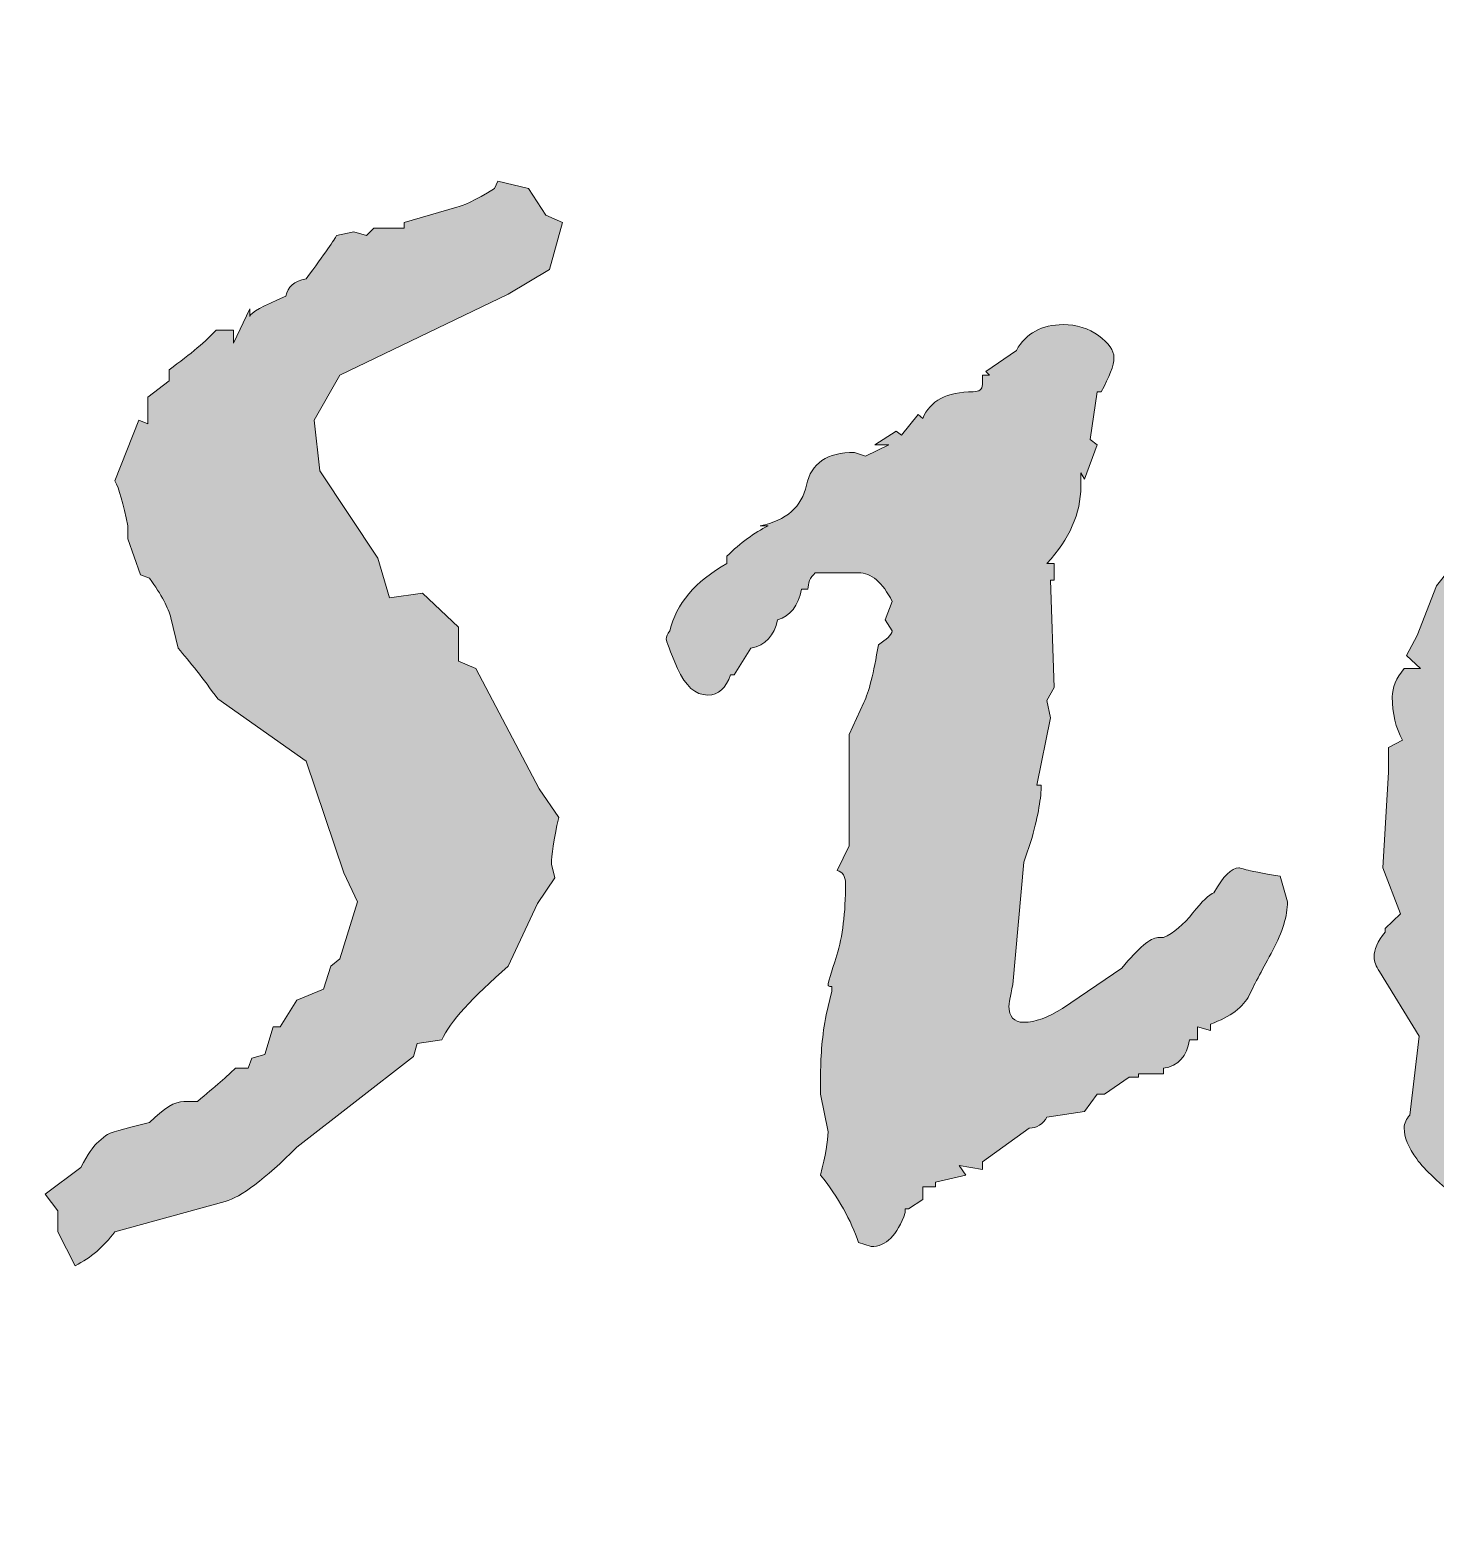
# Model space of a CAD drawing. Header units: inches. Extents: x 109699 to 44449955, y -10987 to 15824140.
# Drawn here: x 223421.27 to 223430.36, y -1450.75 to -1441.09 of the extents above; entities that cross this region are included whole.
import ezdxf

# ---------------------------------------------------------------- set-up
doc = ezdxf.new("R2010")
doc.units = ezdxf.units.IN
doc.header["$LTSCALE"] = 5
doc.header["$MEASUREMENT"] = 0
doc.layers.get('0').update_dxf_attribs({"color": 123})
doc.layers.add('cloumn', color=253, linetype='Continuous', lineweight=60)
doc.layers.add('collum', color=8, linetype='Continuous', lineweight=70)
doc.layers.add('Layer 1', color=7, linetype='Continuous')

# ---------------------------------------------------------------- blocks, each defined once
blk = doc.blocks.new('block 96')
at = {"layer": 'Layer 1', "true_color": 0x231f20}
h = blk.add_hatch(color=250, dxfattribs=at)
h.dxf.hatch_style = 2
edge = h.paths.add_edge_path()
edge.add_spline(control_points=[(13.94579, -5.76453), (13.94579, -5.76453), (13.94531, -5.76453), (13.94531, -5.76453), (13.94531, -5.76453), (13.94443, -5.77044), (13.94443, -5.77044), (13.94443, -5.77044), (13.94531, -5.77109), (13.94531, -5.77109), (13.94531, -5.77109), (13.94373, -5.77531), (13.94373, -5.77531), (13.94373, -5.77531), (13.94328, -5.77452), (13.94328, -5.77452), (13.94328, -5.77452), (13.94328, -5.7762), (13.94328, -5.7762), (13.94328, -5.77955), (13.94187, -5.78271), (13.9391, -5.78574), (13.9391, -5.78574), (13.93997, -5.78574), (13.93997, -5.78574), (13.93997, -5.78574), (13.93997, -5.78779), (13.93997, -5.78779), (13.93997, -5.78779), (13.93953, -5.78779), (13.93953, -5.78779), (13.93953, -5.78779), (13.93997, -5.80105), (13.93997, -5.80105), (13.93997, -5.80105), (13.9391, -5.80265), (13.9391, -5.80265), (13.9391, -5.80265), (13.93953, -5.8048), (13.93953, -5.8048), (13.93953, -5.8048), (13.93783, -5.81308), (13.93783, -5.81308), (13.93783, -5.81308), (13.9384, -5.81308), (13.9384, -5.81308), (13.9384, -5.8146), (13.93802, -5.81676), (13.93726, -5.81955), (13.93726, -5.81955), (13.93625, -5.82262), (13.93625, -5.82262), (13.93625, -5.82262), (13.93488, -5.83771), (13.93488, -5.83771), (13.93457, -5.83923), (13.93441, -5.84009), (13.93441, -5.84033), (13.93441, -5.84169), (13.935, -5.84237), (13.93625, -5.84237), (13.93766, -5.84237), (13.93925, -5.84178), (13.941, -5.84066), (13.941, -5.84066), (13.94835, -5.83567), (13.94835, -5.83567), (13.95041, -5.83318), (13.9519, -5.83192), (13.9528, -5.83192), (13.9528, -5.83192), (13.95348, -5.83192), (13.95348, -5.83192), (13.95475, -5.83133), (13.95599, -5.83031), (13.95711, -5.82887), (13.95825, -5.82743), (13.95913, -5.82659), (13.95972, -5.82638), (13.96086, -5.82434), (13.96189, -5.8233), (13.9628, -5.8233), (13.96285, -5.8233), (13.96316, -5.8234), (13.96369, -5.82353), (13.96421, -5.8237), (13.96562, -5.82395), (13.96788, -5.82434), (13.96788, -5.82434), (13.9688, -5.8275), (13.9688, -5.8275), (13.9688, -5.82924), (13.96818, -5.83122), (13.96699, -5.83348), (13.96577, -5.83569), (13.96479, -5.83755), (13.96408, -5.83902), (13.96338, -5.84048), (13.96178, -5.84169), (13.95928, -5.8426), (13.95928, -5.8426), (13.95928, -5.84338), (13.95928, -5.84338), (13.95928, -5.84338), (13.95767, -5.84292), (13.95767, -5.84292), (13.95767, -5.84292), (13.95767, -5.84455), (13.95767, -5.84455), (13.95767, -5.84455), (13.95668, -5.84455), (13.95668, -5.84455), (13.95641, -5.84657), (13.95538, -5.84772), (13.95348, -5.84805), (13.95348, -5.84805), (13.95348, -5.84873), (13.95348, -5.84873), (13.95348, -5.84873), (13.95041, -5.84873), (13.95041, -5.84873), (13.95041, -5.84873), (13.95041, -5.84916), (13.95041, -5.84916), (13.95041, -5.84916), (13.94927, -5.84916), (13.94927, -5.84916), (13.94927, -5.84916), (13.94621, -5.85124), (13.94621, -5.85124), (13.94621, -5.85124), (13.94531, -5.85124), (13.94531, -5.85124), (13.94531, -5.85124), (13.94373, -5.85338), (13.94373, -5.85338), (13.94373, -5.85338), (13.9391, -5.85406), (13.9391, -5.85406), (13.93861, -5.85494), (13.93789, -5.85543), (13.93692, -5.85543), (13.93692, -5.85543), (13.93113, -5.85961), (13.93113, -5.85961), (13.93113, -5.85961), (13.93113, -5.86053), (13.93113, -5.86053), (13.93113, -5.86053), (13.92828, -5.86005), (13.92828, -5.86005), (13.92828, -5.86005), (13.92909, -5.86123), (13.92909, -5.86123), (13.92909, -5.86123), (13.92533, -5.8621), (13.92533, -5.8621), (13.92533, -5.8621), (13.92533, -5.8627), (13.92533, -5.8627), (13.92533, -5.8627), (13.92376, -5.8627), (13.92376, -5.8627), (13.92376, -5.8627), (13.92376, -5.86426), (13.92376, -5.86426), (13.92376, -5.86426), (13.92202, -5.8654), (13.92202, -5.8654), (13.92202, -5.8654), (13.9216, -5.8654), (13.9216, -5.8654), (13.9216, -5.8654), (13.9216, -5.86586), (13.9216, -5.86586), (13.92063, -5.86867), (13.91922, -5.87005), (13.9174, -5.87005), (13.9174, -5.87005), (13.91583, -5.86957), (13.91583, -5.86957), (13.91492, -5.86681), (13.91334, -5.86399), (13.91115, -5.86123), (13.91176, -5.85879), (13.91207, -5.85703), (13.91207, -5.85588), (13.91207, -5.85588), (13.91115, -5.85124), (13.91115, -5.85124), (13.91115, -5.85124), (13.91115, -5.84873), (13.91115, -5.84873), (13.91115, -5.84638), (13.91138, -5.84397), (13.91182, -5.84144), (13.91182, -5.84144), (13.91252, -5.83851), (13.91252, -5.83851), (13.91252, -5.83851), (13.91252, -5.83794), (13.91252, -5.83794), (13.91252, -5.83794), (13.9123, -5.83794), (13.9123, -5.83794), (13.91214, -5.83794), (13.91207, -5.83786), (13.91207, -5.83771), (13.91207, -5.83758), (13.91243, -5.83636), (13.91314, -5.83408), (13.91387, -5.83183), (13.91423, -5.82887), (13.91423, -5.82524), (13.91423, -5.82434), (13.91387, -5.82378), (13.91319, -5.82364), (13.91319, -5.82364), (13.91466, -5.82057), (13.91466, -5.82057), (13.91466, -5.82057), (13.91466, -5.80683), (13.91466, -5.80683), (13.91466, -5.80683), (13.9165, -5.80287), (13.9165, -5.80287), (13.9171, -5.80169), (13.9177, -5.79928), (13.91829, -5.79575), (13.9193, -5.79513), (13.91987, -5.79457), (13.92, -5.79404), (13.92, -5.79404), (13.91911, -5.79268), (13.91911, -5.79268), (13.91911, -5.79268), (13.92, -5.79041), (13.92, -5.79041), (13.9188, -5.78806), (13.9174, -5.78688), (13.91583, -5.78688), (13.91583, -5.78688), (13.91047, -5.78688), (13.91047, -5.78688), (13.90986, -5.78748), (13.90959, -5.78818), (13.90959, -5.78891), (13.90959, -5.78891), (13.90879, -5.78891), (13.90879, -5.78891), (13.90841, -5.79096), (13.90742, -5.79222), (13.90582, -5.79268), (13.90546, -5.79462), (13.90435, -5.7958), (13.90253, -5.7962), (13.90253, -5.7962), (13.9005, -5.79947), (13.9005, -5.79947), (13.9005, -5.79947), (13.90002, -5.79947), (13.90002, -5.79947), (13.8995, -5.80113), (13.89857, -5.80197), (13.89722, -5.80197), (13.8957, -5.80197), (13.89446, -5.80086), (13.8935, -5.79868), (13.89255, -5.79648), (13.89209, -5.79527), (13.89209, -5.79506), (13.89209, -5.79475), (13.89224, -5.79441), (13.89255, -5.79404), (13.89331, -5.79072), (13.89564, -5.78792), (13.89959, -5.78574), (13.89959, -5.78574), (13.89959, -5.78483), (13.89959, -5.78483), (13.90126, -5.78316), (13.90297, -5.78193), (13.90468, -5.78109), (13.90468, -5.78109), (13.90367, -5.78109), (13.90367, -5.78109), (13.90693, -5.78041), (13.90883, -5.77874), (13.90941, -5.77604), (13.90997, -5.77337), (13.91196, -5.77201), (13.91534, -5.77201), (13.91534, -5.77201), (13.91669, -5.77249), (13.91669, -5.77249), (13.91669, -5.77249), (13.91957, -5.77109), (13.91957, -5.77109), (13.91957, -5.77109), (13.91786, -5.77109), (13.91786, -5.77109), (13.91786, -5.77109), (13.92048, -5.7694), (13.92048, -5.7694), (13.92048, -5.7694), (13.92114, -5.76987), (13.92114, -5.76987), (13.92114, -5.76987), (13.92319, -5.76735), (13.92319, -5.76735), (13.92319, -5.76735), (13.92376, -5.76782), (13.92376, -5.76782), (13.92467, -5.76562), (13.92674, -5.76453), (13.92999, -5.76453), (13.93077, -5.76453), (13.93113, -5.76424), (13.93113, -5.76364), (13.93113, -5.76364), (13.93113, -5.76249), (13.93113, -5.76249), (13.93113, -5.76249), (13.93202, -5.76249), (13.93202, -5.76249), (13.93202, -5.76249), (13.93156, -5.76202), (13.93156, -5.76202), (13.93156, -5.76202), (13.93532, -5.75943), (13.93532, -5.75943), (13.93652, -5.75728), (13.93845, -5.75624), (13.94111, -5.75624), (13.94276, -5.75624), (13.94424, -5.75669), (13.94548, -5.7576), (13.94672, -5.75852), (13.94737, -5.75943), (13.94737, -5.76032), (13.94737, -5.76131), (13.9468, -5.7627), (13.94579, -5.76453)], knot_values=[0, 0, 0, 0, 1, 1, 1, 2, 2, 2, 3, 3, 3, 4, 4, 4, 5, 5, 5, 6, 6, 6, 7, 7, 7, 8, 8, 8, 9, 9, 9, 10, 10, 10, 11, 11, 11, 12, 12, 12, 13, 13, 13, 14, 14, 14, 15, 15, 15, 16, 16, 16, 17, 17, 17, 18, 18, 18, 19, 19, 19, 20, 20, 20, 21, 21, 21, 22, 22, 22, 23, 23, 23, 24, 24, 24, 25, 25, 25, 26, 26, 26, 27, 27, 27, 28, 28, 28, 29, 29, 29, 30, 30, 30, 31, 31, 31, 32, 32, 32, 33, 33, 33, 34, 34, 34, 35, 35, 35, 36, 36, 36, 37, 37, 37, 38, 38, 38, 39, 39, 39, 40, 40, 40, 41, 41, 41, 42, 42, 42, 43, 43, 43, 44, 44, 44, 45, 45, 45, 46, 46, 46, 47, 47, 47, 48, 48, 48, 49, 49, 49, 50, 50, 50, 51, 51, 51, 52, 52, 52, 53, 53, 53, 54, 54, 54, 55, 55, 55, 56, 56, 56, 57, 57, 57, 58, 58, 58, 59, 59, 59, 60, 60, 60, 61, 61, 61, 62, 62, 62, 63, 63, 63, 64, 64, 64, 65, 65, 65, 66, 66, 66, 67, 67, 67, 68, 68, 68, 69, 69, 69, 70, 70, 70, 71, 71, 71, 72, 72, 72, 73, 73, 73, 74, 74, 74, 75, 75, 75, 76, 76, 76, 77, 77, 77, 78, 78, 78, 79, 79, 79, 80, 80, 80, 81, 81, 81, 82, 82, 82, 83, 83, 83, 84, 84, 84, 85, 85, 85, 86, 86, 86, 87, 87, 87, 88, 88, 88, 89, 89, 89, 90, 90, 90, 91, 91, 91, 92, 92, 92, 93, 93, 93, 94, 94, 94, 95, 95, 95, 96, 96, 96, 97, 97, 97, 98, 98, 98, 99, 99, 99, 100, 100, 100, 101, 101, 101, 102, 102, 102, 103, 103, 103, 104, 104, 104, 105, 105, 105, 106, 106, 106, 107, 107, 107, 108, 108, 108, 109, 109, 109, 110, 110, 110, 111, 111, 111, 112, 112, 112, 113, 113, 113, 114, 114, 114, 114], degree=3, periodic=0)
edge = h.paths.add_edge_path()
edge.add_spline(control_points=[(13.96221, -5.69816), (13.96221, -5.69816), (13.96153, -5.69816), (13.96153, -5.69816), (13.96153, -5.69816), (13.95733, -5.7071), (13.95733, -5.7071), (13.95733, -5.7071), (13.95688, -5.70665), (13.95688, -5.70665), (13.95688, -5.70749), (13.95652, -5.70822), (13.95573, -5.70881), (13.95573, -5.70881), (13.95573, -5.70927), (13.95573, -5.70927), (13.95407, -5.71189), (13.95201, -5.71385), (13.9495, -5.71505), (13.9495, -5.71505), (13.94862, -5.71461), (13.94862, -5.71461), (13.94862, -5.71461), (13.94862, -5.71549), (13.94862, -5.71549), (13.94564, -5.71514), (13.94336, -5.7145), (13.94173, -5.71365), (13.9401, -5.71277), (13.93891, -5.71134), (13.9381, -5.70932), (13.93731, -5.70734), (13.93652, -5.70521), (13.93576, -5.70302), (13.93692, -5.70143), (13.93787, -5.70048), (13.93861, -5.7002), (13.93861, -5.7002), (13.93953, -5.69713), (13.93953, -5.69713), (13.93953, -5.69713), (13.94328, -5.6951), (13.94328, -5.6951), (13.94328, -5.6951), (13.94531, -5.69065), (13.94531, -5.69065), (13.94531, -5.69065), (13.94906, -5.6886), (13.94906, -5.6886), (13.94906, -5.6886), (13.94906, -5.68928), (13.94906, -5.68928), (13.94906, -5.68928), (13.9511, -5.6902), (13.9511, -5.6902), (13.95165, -5.68989), (13.95199, -5.68964), (13.95218, -5.68947), (13.95239, -5.68928), (13.95264, -5.68905), (13.95296, -5.68879), (13.95331, -5.68852), (13.95421, -5.68823), (13.95562, -5.68787), (13.95709, -5.68755), (13.95817, -5.68713), (13.95893, -5.68667), (13.95893, -5.68667), (13.96018, -5.68598), (13.96018, -5.68598), (13.96018, -5.68598), (13.96107, -5.68598), (13.96107, -5.68598), (13.96107, -5.68598), (13.9628, -5.6886), (13.9628, -5.6886), (13.9628, -5.6886), (13.9628, -5.69225), (13.9628, -5.69225), (13.9628, -5.69225), (13.96324, -5.69554), (13.96324, -5.69554), (13.96324, -5.69554), (13.96221, -5.69816), (13.96221, -5.69816)], knot_values=[0, 0, 0, 0, 1, 1, 1, 2, 2, 2, 3, 3, 3, 4, 4, 4, 5, 5, 5, 6, 6, 6, 7, 7, 7, 8, 8, 8, 9, 9, 9, 10, 10, 10, 11, 11, 11, 12, 12, 12, 13, 13, 13, 14, 14, 14, 15, 15, 15, 16, 16, 16, 17, 17, 17, 18, 18, 18, 19, 19, 19, 20, 20, 20, 21, 21, 21, 22, 22, 22, 23, 23, 23, 24, 24, 24, 25, 25, 25, 26, 26, 26, 27, 27, 27, 28, 28, 28, 28], degree=3, periodic=0)
h = blk.add_hatch(color=250, dxfattribs=at)
h.dxf.hatch_style = 2
edge = h.paths.add_edge_path()
edge.add_spline(control_points=[(13.87132, -5.73855), (13.87132, -5.73855), (13.87507, -5.73945), (13.87507, -5.73945), (13.87507, -5.73945), (13.87724, -5.74273), (13.87724, -5.74273), (13.87724, -5.74273), (13.87929, -5.74365), (13.87929, -5.74365), (13.87929, -5.74365), (13.87767, -5.74943), (13.87767, -5.74943), (13.87767, -5.74943), (13.87259, -5.7525), (13.87259, -5.7525), (13.87259, -5.7525), (13.85181, -5.76249), (13.85181, -5.76249), (13.85181, -5.76249), (13.84862, -5.76804), (13.84862, -5.76804), (13.84862, -5.76804), (13.84931, -5.77428), (13.84931, -5.77428), (13.84931, -5.77428), (13.85647, -5.78506), (13.85647, -5.78506), (13.85647, -5.78506), (13.85794, -5.78996), (13.85794, -5.78996), (13.85794, -5.78996), (13.86201, -5.78939), (13.86201, -5.78939), (13.86201, -5.78939), (13.86646, -5.79357), (13.86646, -5.79357), (13.86646, -5.79357), (13.86646, -5.79778), (13.86646, -5.79778), (13.86646, -5.79778), (13.8686, -5.79868), (13.8686, -5.79868), (13.8686, -5.79868), (13.87642, -5.81353), (13.87642, -5.81353), (13.87642, -5.81353), (13.87882, -5.81707), (13.87882, -5.81707), (13.8782, -5.81986), (13.87792, -5.8218), (13.87792, -5.82284), (13.87792, -5.82284), (13.87835, -5.82454), (13.87835, -5.82454), (13.87835, -5.82454), (13.87621, -5.82772), (13.87621, -5.82772), (13.87621, -5.82772), (13.87259, -5.83544), (13.87259, -5.83544), (13.86814, -5.83931), (13.86538, -5.84231), (13.86439, -5.84455), (13.86439, -5.84455), (13.86133, -5.84498), (13.86133, -5.84498), (13.86133, -5.84498), (13.86089, -5.84657), (13.86089, -5.84657), (13.86089, -5.84657), (13.84649, -5.8578), (13.84649, -5.8578), (13.84253, -5.86174), (13.83959, -5.86395), (13.83762, -5.8645), (13.83762, -5.8645), (13.82402, -5.86822), (13.82402, -5.86822), (13.82265, -5.87005), (13.82103, -5.87146), (13.81912, -5.87242), (13.81912, -5.87242), (13.81698, -5.86822), (13.81698, -5.86822), (13.81698, -5.86822), (13.81698, -5.86563), (13.81698, -5.86563), (13.81698, -5.86563), (13.81539, -5.86358), (13.81539, -5.86358), (13.81539, -5.86358), (13.81981, -5.86028), (13.81981, -5.86028), (13.82072, -5.85862), (13.82137, -5.85765), (13.82175, -5.85735), (13.82175, -5.85735), (13.82289, -5.85635), (13.82289, -5.85635), (13.82327, -5.85602), (13.82506, -5.85551), (13.82831, -5.85475), (13.83006, -5.85299), (13.83146, -5.85213), (13.83252, -5.85213), (13.83252, -5.85213), (13.83423, -5.85213), (13.83423, -5.85213), (13.83641, -5.8503), (13.83797, -5.84896), (13.83889, -5.84805), (13.83889, -5.84805), (13.84047, -5.84805), (13.84047, -5.84805), (13.84047, -5.84805), (13.84093, -5.84679), (13.84093, -5.84679), (13.84093, -5.84679), (13.84253, -5.84634), (13.84253, -5.84634), (13.84253, -5.84634), (13.84355, -5.84292), (13.84355, -5.84292), (13.84355, -5.84292), (13.84444, -5.84292), (13.84444, -5.84292), (13.84444, -5.84292), (13.84649, -5.83965), (13.84649, -5.83965), (13.84649, -5.83965), (13.84977, -5.83826), (13.84977, -5.83826), (13.84977, -5.83826), (13.85069, -5.83544), (13.85069, -5.83544), (13.85069, -5.83544), (13.85181, -5.83454), (13.85181, -5.83454), (13.85181, -5.83454), (13.85398, -5.8275), (13.85398, -5.8275), (13.85398, -5.8275), (13.85227, -5.82391), (13.85227, -5.82391), (13.85227, -5.82391), (13.84762, -5.81013), (13.84762, -5.81013), (13.84762, -5.81013), (13.83672, -5.80244), (13.83672, -5.80244), (13.83491, -5.79995), (13.83327, -5.79782), (13.83184, -5.7962), (13.83184, -5.7962), (13.83093, -5.79245), (13.83093, -5.79245), (13.83065, -5.79125), (13.82977, -5.78959), (13.82831, -5.78756), (13.82831, -5.78756), (13.82719, -5.78711), (13.82719, -5.78711), (13.82719, -5.78711), (13.8256, -5.78269), (13.8256, -5.78269), (13.8256, -5.78269), (13.8256, -5.78109), (13.8256, -5.78109), (13.82506, -5.77832), (13.82454, -5.77644), (13.82402, -5.77553), (13.82402, -5.77553), (13.82696, -5.76804), (13.82696, -5.76804), (13.82696, -5.76804), (13.8281, -5.7685), (13.8281, -5.7685), (13.8281, -5.7685), (13.8281, -5.7652), (13.8281, -5.7652), (13.8281, -5.7652), (13.8307, -5.76317), (13.8307, -5.76317), (13.8307, -5.76317), (13.8307, -5.76181), (13.8307, -5.76181), (13.83343, -5.75985), (13.83535, -5.75822), (13.83651, -5.75692), (13.83651, -5.75692), (13.83865, -5.75692), (13.83865, -5.75692), (13.83865, -5.75692), (13.83865, -5.75852), (13.83865, -5.75852), (13.83865, -5.75852), (13.84068, -5.7543), (13.84068, -5.7543), (13.84068, -5.7543), (13.84068, -5.75525), (13.84068, -5.75525), (13.84077, -5.75475), (13.84224, -5.75396), (13.84512, -5.75273), (13.84535, -5.75159), (13.84616, -5.75087), (13.84762, -5.75058), (13.84995, -5.74746), (13.85121, -5.74567), (13.85137, -5.74524), (13.85137, -5.74524), (13.85352, -5.74478), (13.85352, -5.74478), (13.85352, -5.74478), (13.85509, -5.74524), (13.85509, -5.74524), (13.85509, -5.74524), (13.85601, -5.74433), (13.85601, -5.74433), (13.85601, -5.74433), (13.85975, -5.74433), (13.85975, -5.74433), (13.85975, -5.74433), (13.85975, -5.74365), (13.85975, -5.74365), (13.85975, -5.74365), (13.86622, -5.74174), (13.86622, -5.74174), (13.8669, -5.74166), (13.86845, -5.74089), (13.87088, -5.73945), (13.87088, -5.73945), (13.87132, -5.73855), (13.87132, -5.73855)], knot_values=[0, 0, 0, 0, 1, 1, 1, 2, 2, 2, 3, 3, 3, 4, 4, 4, 5, 5, 5, 6, 6, 6, 7, 7, 7, 8, 8, 8, 9, 9, 9, 10, 10, 10, 11, 11, 11, 12, 12, 12, 13, 13, 13, 14, 14, 14, 15, 15, 15, 16, 16, 16, 17, 17, 17, 18, 18, 18, 19, 19, 19, 20, 20, 20, 21, 21, 21, 22, 22, 22, 23, 23, 23, 24, 24, 24, 25, 25, 25, 26, 26, 26, 27, 27, 27, 28, 28, 28, 29, 29, 29, 30, 30, 30, 31, 31, 31, 32, 32, 32, 33, 33, 33, 34, 34, 34, 35, 35, 35, 36, 36, 36, 37, 37, 37, 38, 38, 38, 39, 39, 39, 40, 40, 40, 41, 41, 41, 42, 42, 42, 43, 43, 43, 44, 44, 44, 45, 45, 45, 46, 46, 46, 47, 47, 47, 48, 48, 48, 49, 49, 49, 50, 50, 50, 51, 51, 51, 52, 52, 52, 53, 53, 53, 54, 54, 54, 55, 55, 55, 56, 56, 56, 57, 57, 57, 58, 58, 58, 59, 59, 59, 60, 60, 60, 61, 61, 61, 62, 62, 62, 63, 63, 63, 64, 64, 64, 65, 65, 65, 66, 66, 66, 67, 67, 67, 68, 68, 68, 69, 69, 69, 70, 70, 70, 71, 71, 71, 72, 72, 72, 73, 73, 73, 74, 74, 74, 75, 75, 75, 76, 76, 76, 77, 77, 77, 78, 78, 78, 78], degree=3, periodic=0)
h = blk.add_hatch(color=250, dxfattribs=at)
h.dxf.hatch_style = 2
edge = h.paths.add_edge_path()
edge.add_spline(control_points=[(14.04108, -5.75035), (14.04108, -5.75035), (14.04686, -5.75035), (14.04686, -5.75035), (14.04686, -5.75035), (14.0506, -5.75202), (14.0506, -5.75202), (14.05154, -5.75605), (14.05301, -5.75804), (14.05501, -5.75804), (14.05577, -5.75804), (14.05619, -5.75728), (14.05619, -5.75579), (14.0585, -5.75406), (14.06067, -5.7532), (14.06264, -5.7532), (14.06383, -5.7532), (14.06489, -5.75359), (14.06573, -5.75444), (14.0665, -5.75526), (14.06698, -5.7561), (14.06708, -5.75692), (14.06708, -5.75692), (14.06797, -5.76987), (14.06797, -5.76987), (14.06797, -5.76987), (14.0673, -5.77249), (14.0673, -5.77249), (14.06677, -5.77421), (14.06638, -5.77607), (14.06613, -5.77804), (14.06595, -5.78), (14.06557, -5.78153), (14.0651, -5.78269), (14.06458, -5.78381), (14.06424, -5.78452), (14.06399, -5.78483), (14.06399, -5.78483), (14.05484, -5.7946), (14.05484, -5.7946), (14.05484, -5.7946), (14.05594, -5.8013), (14.05594, -5.8013), (14.05594, -5.8013), (14.05356, -5.80527), (14.05356, -5.80527), (14.05356, -5.80527), (14.05244, -5.80888), (14.05244, -5.80888), (14.05244, -5.80888), (14.04529, -5.81707), (14.04529, -5.81707), (14.04529, -5.81707), (14.04175, -5.82591), (14.04175, -5.82591), (14.03966, -5.82826), (14.03662, -5.83009), (14.03269, -5.83145), (14.03269, -5.83145), (14.03109, -5.83794), (14.03109, -5.83794), (14.03109, -5.83794), (14.02451, -5.84214), (14.02451, -5.84214), (14.02451, -5.84214), (14.01872, -5.84916), (14.01872, -5.84916), (14.01872, -5.84916), (14.00827, -5.85703), (14.00827, -5.85703), (14.00827, -5.85703), (14.00524, -5.8578), (14.00524, -5.8578), (14.00524, -5.8578), (13.99341, -5.86734), (13.99341, -5.86734), (13.99341, -5.86734), (13.9901, -5.86426), (13.9901, -5.86426), (13.98755, -5.8623), (13.98576, -5.8606), (13.98475, -5.85923), (13.98372, -5.85784), (13.98321, -5.85654), (13.98321, -5.85543), (13.98321, -5.85483), (13.98348, -5.85426), (13.98389, -5.85385), (13.98389, -5.85385), (13.98504, -5.84406), (13.98504, -5.84406), (13.98504, -5.84406), (13.98014, -5.83611), (13.98014, -5.83611), (13.9797, -5.83544), (13.97949, -5.83485), (13.97949, -5.83431), (13.97949, -5.8334), (13.9799, -5.83237), (13.98085, -5.83126), (13.98085, -5.83126), (13.98085, -5.83077), (13.98085, -5.83077), (13.98085, -5.83077), (13.98277, -5.82897), (13.98277, -5.82897), (13.98277, -5.82897), (13.98058, -5.8233), (13.98058, -5.8233), (13.98058, -5.8233), (13.98126, -5.81148), (13.98126, -5.81148), (13.98126, -5.81148), (13.98126, -5.80846), (13.98126, -5.80846), (13.98126, -5.80846), (13.98299, -5.80752), (13.98299, -5.80752), (13.98216, -5.80603), (13.98174, -5.80424), (13.98174, -5.80221), (13.98174, -5.80105), (13.9822, -5.7999), (13.98321, -5.79868), (13.98321, -5.79868), (13.98524, -5.79868), (13.98524, -5.79868), (13.98524, -5.79868), (13.98348, -5.79708), (13.98348, -5.79708), (13.98348, -5.79708), (13.98481, -5.7946), (13.98481, -5.7946), (13.98481, -5.7946), (13.98718, -5.78847), (13.98718, -5.78847), (13.98718, -5.78847), (13.99057, -5.78426), (13.99057, -5.78426), (13.99057, -5.78426), (13.99163, -5.78109), (13.99163, -5.78109), (13.99163, -5.78109), (13.99501, -5.77644), (13.99501, -5.77644), (13.99531, -5.77539), (13.99561, -5.77441), (13.99592, -5.77361), (13.99592, -5.77361), (13.99592, -5.77382), (13.99592, -5.77382), (13.99592, -5.77261), (13.99618, -5.77165), (13.99674, -5.77089), (13.99733, -5.77013), (13.99821, -5.76872), (13.99946, -5.76667), (13.99946, -5.76667), (14.00499, -5.76385), (14.00499, -5.76385), (14.00499, -5.76385), (14.00545, -5.76226), (14.00545, -5.76226), (14.00922, -5.75922), (14.01297, -5.75736), (14.01668, -5.75669), (14.01668, -5.75669), (14.02428, -5.75525), (14.02428, -5.75525), (14.02428, -5.75525), (14.02941, -5.75225), (14.02941, -5.75225), (14.02941, -5.75225), (14.03312, -5.7525), (14.03312, -5.7525), (14.03312, -5.7525), (14.04108, -5.75035), (14.04108, -5.75035)], knot_values=[0, 0, 0, 0, 1, 1, 1, 2, 2, 2, 3, 3, 3, 4, 4, 4, 5, 5, 5, 6, 6, 6, 7, 7, 7, 8, 8, 8, 9, 9, 9, 10, 10, 10, 11, 11, 11, 12, 12, 12, 13, 13, 13, 14, 14, 14, 15, 15, 15, 16, 16, 16, 17, 17, 17, 18, 18, 18, 19, 19, 19, 20, 20, 20, 21, 21, 21, 22, 22, 22, 23, 23, 23, 24, 24, 24, 25, 25, 25, 26, 26, 26, 27, 27, 27, 28, 28, 28, 29, 29, 29, 30, 30, 30, 31, 31, 31, 32, 32, 32, 33, 33, 33, 34, 34, 34, 35, 35, 35, 36, 36, 36, 37, 37, 37, 38, 38, 38, 39, 39, 39, 40, 40, 40, 41, 41, 41, 42, 42, 42, 43, 43, 43, 44, 44, 44, 45, 45, 45, 46, 46, 46, 47, 47, 47, 48, 48, 48, 49, 49, 49, 50, 50, 50, 51, 51, 51, 52, 52, 52, 53, 53, 53, 54, 54, 54, 55, 55, 55, 56, 56, 56, 57, 57, 57, 58, 58, 58, 59, 59, 59, 59], degree=3, periodic=0)
edge = h.paths.add_edge_path()
edge.add_spline(control_points=[(14.03404, -5.77066), (14.03404, -5.77066), (14.0336, -5.77154), (14.0336, -5.77154), (14.03224, -5.77154), (14.03125, -5.77157), (14.03064, -5.77162), (14.03003, -5.77165), (14.02915, -5.77218), (14.02805, -5.77317), (14.02805, -5.77317), (14.02477, -5.77181), (14.02477, -5.77181), (14.02477, -5.77181), (14.01227, -5.77871), (14.01227, -5.77871), (14.00916, -5.78044), (14.00651, -5.7833), (14.00431, -5.7873), (14.00214, -5.79125), (14.00102, -5.79451), (14.00102, -5.79708), (14.00102, -5.79868), (14.00136, -5.80009), (14.00203, -5.8013), (14.00203, -5.8013), (14.00252, -5.8013), (14.00252, -5.8013), (14.00252, -5.80305), (14.00296, -5.80621), (14.00387, -5.81085), (14.00387, -5.81085), (14.00102, -5.81527), (14.00102, -5.81527), (14.00102, -5.81527), (14.0032, -5.81843), (14.0032, -5.81843), (14.0032, -5.81843), (14.00203, -5.82237), (14.00203, -5.82237), (14.00203, -5.82293), (14.00236, -5.82384), (14.00296, -5.82518), (14.00355, -5.82651), (14.00382, -5.82749), (14.00382, -5.82812), (14.00377, -5.82876), (14.00439, -5.83009), (14.00567, -5.83217), (14.00567, -5.83217), (14.00545, -5.83454), (14.00545, -5.83454), (14.00545, -5.8387), (14.00648, -5.84077), (14.00853, -5.84077), (14.01017, -5.84077), (14.0124, -5.83959), (14.01522, -5.83727), (14.0159, -5.8353), (14.01721, -5.83426), (14.01918, -5.83408), (14.01918, -5.83408), (14.0203, -5.83057), (14.0203, -5.83057), (14.02159, -5.8304), (14.02223, -5.82981), (14.02223, -5.82874), (14.02223, -5.82874), (14.02223, -5.82795), (14.02223, -5.82795), (14.02261, -5.82772), (14.02304, -5.8275), (14.02349, -5.82727), (14.02397, -5.82704), (14.02422, -5.8269), (14.02428, -5.82682), (14.0252, -5.82391), (14.02698, -5.82054), (14.02962, -5.81684), (14.02962, -5.81684), (14.03041, -5.8173), (14.03041, -5.8173), (14.03041, -5.8173), (14.0301, -5.81639), (14.0301, -5.81639), (14.0301, -5.81639), (14.0336, -5.81241), (14.0336, -5.81241), (14.0336, -5.81241), (14.038, -5.79778), (14.038, -5.79778), (14.038, -5.79778), (14.03868, -5.7964), (14.03868, -5.7964), (14.03868, -5.7964), (14.04019, -5.79595), (14.04019, -5.79595), (14.04019, -5.79595), (14.04028, -5.79336), (14.04028, -5.79336), (14.04028, -5.79336), (14.04028, -5.79133), (14.04028, -5.79133), (14.04034, -5.79084), (14.04092, -5.78947), (14.04197, -5.78711), (14.04197, -5.78711), (14.03497, -5.78153), (14.03497, -5.78153), (14.03497, -5.78153), (14.04041, -5.77939), (14.04041, -5.77939), (14.04041, -5.77939), (14.03961, -5.77317), (14.03961, -5.77317), (14.03961, -5.77317), (14.04061, -5.77089), (14.04061, -5.77089), (14.04061, -5.77089), (14.03914, -5.77154), (14.03914, -5.77154), (14.03914, -5.77154), (14.03404, -5.77066), (14.03404, -5.77066)], knot_values=[0, 0, 0, 0, 1, 1, 1, 2, 2, 2, 3, 3, 3, 4, 4, 4, 5, 5, 5, 6, 6, 6, 7, 7, 7, 8, 8, 8, 9, 9, 9, 10, 10, 10, 11, 11, 11, 12, 12, 12, 13, 13, 13, 14, 14, 14, 15, 15, 15, 16, 16, 16, 17, 17, 17, 18, 18, 18, 19, 19, 19, 20, 20, 20, 21, 21, 21, 22, 22, 22, 23, 23, 23, 24, 24, 24, 25, 25, 25, 26, 26, 26, 27, 27, 27, 28, 28, 28, 29, 29, 29, 30, 30, 30, 31, 31, 31, 32, 32, 32, 33, 33, 33, 34, 34, 34, 35, 35, 35, 36, 36, 36, 37, 37, 37, 38, 38, 38, 39, 39, 39, 40, 40, 40, 41, 41, 41, 41], degree=3, periodic=0)
at = {"layer": 'Layer 1', "lineweight": 0}
for points, knots in [([(13.87132, -5.73855), (13.87132, -5.73855), (13.87507, -5.73945), (13.87507, -5.73945), (13.87507, -5.73945), (13.87724, -5.74273), (13.87724, -5.74273), (13.87724, -5.74273), (13.87929, -5.74365), (13.87929, -5.74365), (13.87929, -5.74365), (13.87767, -5.74943), (13.87767, -5.74943), (13.87767, -5.74943), (13.87259, -5.7525), (13.87259, -5.7525), (13.87259, -5.7525), (13.85181, -5.76249), (13.85181, -5.76249), (13.85181, -5.76249), (13.84862, -5.76804), (13.84862, -5.76804), (13.84862, -5.76804), (13.84931, -5.77428), (13.84931, -5.77428), (13.84931, -5.77428), (13.85647, -5.78506), (13.85647, -5.78506), (13.85647, -5.78506), (13.85794, -5.78996), (13.85794, -5.78996), (13.85794, -5.78996), (13.86201, -5.78939), (13.86201, -5.78939), (13.86201, -5.78939), (13.86646, -5.79357), (13.86646, -5.79357), (13.86646, -5.79357), (13.86646, -5.79778), (13.86646, -5.79778), (13.86646, -5.79778), (13.8686, -5.79868), (13.8686, -5.79868), (13.8686, -5.79868), (13.87642, -5.81353), (13.87642, -5.81353), (13.87642, -5.81353), (13.87882, -5.81707), (13.87882, -5.81707), (13.8782, -5.81986), (13.87792, -5.8218), (13.87792, -5.82284), (13.87792, -5.82284), (13.87835, -5.82454), (13.87835, -5.82454), (13.87835, -5.82454), (13.87621, -5.82772), (13.87621, -5.82772), (13.87621, -5.82772), (13.87259, -5.83544), (13.87259, -5.83544), (13.86814, -5.83931), (13.86538, -5.84231), (13.86439, -5.84455), (13.86439, -5.84455), (13.86133, -5.84498), (13.86133, -5.84498), (13.86133, -5.84498), (13.86089, -5.84657), (13.86089, -5.84657), (13.86089, -5.84657), (13.84649, -5.8578), (13.84649, -5.8578), (13.84253, -5.86174), (13.83959, -5.86395), (13.83762, -5.8645), (13.83762, -5.8645), (13.82402, -5.86822), (13.82402, -5.86822), (13.82265, -5.87005), (13.82103, -5.87146), (13.81912, -5.87242), (13.81912, -5.87242), (13.81698, -5.86822), (13.81698, -5.86822), (13.81698, -5.86822), (13.81698, -5.86563), (13.81698, -5.86563), (13.81698, -5.86563), (13.81539, -5.86358), (13.81539, -5.86358), (13.81539, -5.86358), (13.81981, -5.86028), (13.81981, -5.86028), (13.82072, -5.85862), (13.82137, -5.85765), (13.82175, -5.85735), (13.82175, -5.85735), (13.82289, -5.85635), (13.82289, -5.85635), (13.82327, -5.85602), (13.82506, -5.85551), (13.82831, -5.85475), (13.83006, -5.85299), (13.83146, -5.85213), (13.83252, -5.85213), (13.83252, -5.85213), (13.83423, -5.85213), (13.83423, -5.85213), (13.83641, -5.8503), (13.83797, -5.84896), (13.83889, -5.84805), (13.83889, -5.84805), (13.84047, -5.84805), (13.84047, -5.84805), (13.84047, -5.84805), (13.84093, -5.84679), (13.84093, -5.84679), (13.84093, -5.84679), (13.84253, -5.84634), (13.84253, -5.84634), (13.84253, -5.84634), (13.84355, -5.84292), (13.84355, -5.84292), (13.84355, -5.84292), (13.84444, -5.84292), (13.84444, -5.84292), (13.84444, -5.84292), (13.84649, -5.83965), (13.84649, -5.83965), (13.84649, -5.83965), (13.84977, -5.83826), (13.84977, -5.83826), (13.84977, -5.83826), (13.85069, -5.83544), (13.85069, -5.83544), (13.85069, -5.83544), (13.85181, -5.83454), (13.85181, -5.83454), (13.85181, -5.83454), (13.85398, -5.8275), (13.85398, -5.8275), (13.85398, -5.8275), (13.85227, -5.82391), (13.85227, -5.82391), (13.85227, -5.82391), (13.84762, -5.81013), (13.84762, -5.81013), (13.84762, -5.81013), (13.83672, -5.80244), (13.83672, -5.80244), (13.83491, -5.79995), (13.83327, -5.79782), (13.83184, -5.7962), (13.83184, -5.7962), (13.83093, -5.79245), (13.83093, -5.79245), (13.83065, -5.79125), (13.82977, -5.78959), (13.82831, -5.78756), (13.82831, -5.78756), (13.82719, -5.78711), (13.82719, -5.78711), (13.82719, -5.78711), (13.8256, -5.78269), (13.8256, -5.78269), (13.8256, -5.78269), (13.8256, -5.78109), (13.8256, -5.78109), (13.82506, -5.77832), (13.82454, -5.77644), (13.82402, -5.77553), (13.82402, -5.77553), (13.82696, -5.76804), (13.82696, -5.76804), (13.82696, -5.76804), (13.8281, -5.7685), (13.8281, -5.7685), (13.8281, -5.7685), (13.8281, -5.7652), (13.8281, -5.7652), (13.8281, -5.7652), (13.8307, -5.76317), (13.8307, -5.76317), (13.8307, -5.76317), (13.8307, -5.76181), (13.8307, -5.76181), (13.83343, -5.75985), (13.83535, -5.75822), (13.83651, -5.75692), (13.83651, -5.75692), (13.83865, -5.75692), (13.83865, -5.75692), (13.83865, -5.75692), (13.83865, -5.75852), (13.83865, -5.75852), (13.83865, -5.75852), (13.84068, -5.7543), (13.84068, -5.7543), (13.84068, -5.7543), (13.84068, -5.75525), (13.84068, -5.75525), (13.84077, -5.75475), (13.84224, -5.75396), (13.84512, -5.75273), (13.84535, -5.75159), (13.84616, -5.75087), (13.84762, -5.75058), (13.84995, -5.74746), (13.85121, -5.74567), (13.85137, -5.74524), (13.85137, -5.74524), (13.85352, -5.74478), (13.85352, -5.74478), (13.85352, -5.74478), (13.85509, -5.74524), (13.85509, -5.74524), (13.85509, -5.74524), (13.85601, -5.74433), (13.85601, -5.74433), (13.85601, -5.74433), (13.85975, -5.74433), (13.85975, -5.74433), (13.85975, -5.74433), (13.85975, -5.74365), (13.85975, -5.74365), (13.85975, -5.74365), (13.86622, -5.74174), (13.86622, -5.74174), (13.8669, -5.74166), (13.86845, -5.74089), (13.87088, -5.73945), (13.87088, -5.73945), (13.87132, -5.73855), (13.87132, -5.73855)], [0, 0, 0, 0, 1, 1, 1, 2, 2, 2, 3, 3, 3, 4, 4, 4, 5, 5, 5, 6, 6, 6, 7, 7, 7, 8, 8, 8, 9, 9, 9, 10, 10, 10, 11, 11, 11, 12, 12, 12, 13, 13, 13, 14, 14, 14, 15, 15, 15, 16, 16, 16, 17, 17, 17, 18, 18, 18, 19, 19, 19, 20, 20, 20, 21, 21, 21, 22, 22, 22, 23, 23, 23, 24, 24, 24, 25, 25, 25, 26, 26, 26, 27, 27, 27, 28, 28, 28, 29, 29, 29, 30, 30, 30, 31, 31, 31, 32, 32, 32, 33, 33, 33, 34, 34, 34, 35, 35, 35, 36, 36, 36, 37, 37, 37, 38, 38, 38, 39, 39, 39, 40, 40, 40, 41, 41, 41, 42, 42, 42, 43, 43, 43, 44, 44, 44, 45, 45, 45, 46, 46, 46, 47, 47, 47, 48, 48, 48, 49, 49, 49, 50, 50, 50, 51, 51, 51, 52, 52, 52, 53, 53, 53, 54, 54, 54, 55, 55, 55, 56, 56, 56, 57, 57, 57, 58, 58, 58, 59, 59, 59, 60, 60, 60, 61, 61, 61, 62, 62, 62, 63, 63, 63, 64, 64, 64, 65, 65, 65, 66, 66, 66, 67, 67, 67, 68, 68, 68, 69, 69, 69, 70, 70, 70, 71, 71, 71, 72, 72, 72, 73, 73, 73, 74, 74, 74, 75, 75, 75, 76, 76, 76, 77, 77, 77, 78, 78, 78, 78]), ([(14.04108, -5.75035), (14.04108, -5.75035), (14.04686, -5.75035), (14.04686, -5.75035), (14.04686, -5.75035), (14.0506, -5.75202), (14.0506, -5.75202), (14.05154, -5.75605), (14.05301, -5.75804), (14.05501, -5.75804), (14.05577, -5.75804), (14.05619, -5.75728), (14.05619, -5.75579), (14.0585, -5.75406), (14.06067, -5.7532), (14.06264, -5.7532), (14.06383, -5.7532), (14.06489, -5.75359), (14.06573, -5.75444), (14.0665, -5.75526), (14.06698, -5.7561), (14.06708, -5.75692), (14.06708, -5.75692), (14.06797, -5.76987), (14.06797, -5.76987), (14.06797, -5.76987), (14.0673, -5.77249), (14.0673, -5.77249), (14.06677, -5.77421), (14.06638, -5.77607), (14.06613, -5.77804), (14.06595, -5.78), (14.06557, -5.78153), (14.0651, -5.78269), (14.06458, -5.78381), (14.06424, -5.78452), (14.06399, -5.78483), (14.06399, -5.78483), (14.05484, -5.7946), (14.05484, -5.7946), (14.05484, -5.7946), (14.05594, -5.8013), (14.05594, -5.8013), (14.05594, -5.8013), (14.05356, -5.80527), (14.05356, -5.80527), (14.05356, -5.80527), (14.05244, -5.80888), (14.05244, -5.80888), (14.05244, -5.80888), (14.04529, -5.81707), (14.04529, -5.81707), (14.04529, -5.81707), (14.04175, -5.82591), (14.04175, -5.82591), (14.03966, -5.82826), (14.03662, -5.83009), (14.03269, -5.83145), (14.03269, -5.83145), (14.03109, -5.83794), (14.03109, -5.83794), (14.03109, -5.83794), (14.02451, -5.84214), (14.02451, -5.84214), (14.02451, -5.84214), (14.01872, -5.84916), (14.01872, -5.84916), (14.01872, -5.84916), (14.00827, -5.85703), (14.00827, -5.85703), (14.00827, -5.85703), (14.00524, -5.8578), (14.00524, -5.8578), (14.00524, -5.8578), (13.99341, -5.86734), (13.99341, -5.86734), (13.99341, -5.86734), (13.9901, -5.86426), (13.9901, -5.86426), (13.98755, -5.8623), (13.98576, -5.8606), (13.98475, -5.85923), (13.98372, -5.85784), (13.98321, -5.85654), (13.98321, -5.85543), (13.98321, -5.85483), (13.98348, -5.85426), (13.98389, -5.85385), (13.98389, -5.85385), (13.98504, -5.84406), (13.98504, -5.84406), (13.98504, -5.84406), (13.98014, -5.83611), (13.98014, -5.83611), (13.9797, -5.83544), (13.97949, -5.83485), (13.97949, -5.83431), (13.97949, -5.8334), (13.9799, -5.83237), (13.98085, -5.83126), (13.98085, -5.83126), (13.98085, -5.83077), (13.98085, -5.83077), (13.98085, -5.83077), (13.98277, -5.82897), (13.98277, -5.82897), (13.98277, -5.82897), (13.98058, -5.8233), (13.98058, -5.8233), (13.98058, -5.8233), (13.98126, -5.81148), (13.98126, -5.81148), (13.98126, -5.81148), (13.98126, -5.80846), (13.98126, -5.80846), (13.98126, -5.80846), (13.98299, -5.80752), (13.98299, -5.80752), (13.98216, -5.80603), (13.98174, -5.80424), (13.98174, -5.80221), (13.98174, -5.80105), (13.9822, -5.7999), (13.98321, -5.79868), (13.98321, -5.79868), (13.98524, -5.79868), (13.98524, -5.79868), (13.98524, -5.79868), (13.98348, -5.79708), (13.98348, -5.79708), (13.98348, -5.79708), (13.98481, -5.7946), (13.98481, -5.7946), (13.98481, -5.7946), (13.98718, -5.78847), (13.98718, -5.78847), (13.98718, -5.78847), (13.99057, -5.78426), (13.99057, -5.78426), (13.99057, -5.78426), (13.99163, -5.78109), (13.99163, -5.78109), (13.99163, -5.78109), (13.99501, -5.77644), (13.99501, -5.77644), (13.99531, -5.77539), (13.99561, -5.77441), (13.99592, -5.77361), (13.99592, -5.77361), (13.99592, -5.77382), (13.99592, -5.77382), (13.99592, -5.77261), (13.99618, -5.77165), (13.99674, -5.77089), (13.99733, -5.77013), (13.99821, -5.76872), (13.99946, -5.76667), (13.99946, -5.76667), (14.00499, -5.76385), (14.00499, -5.76385), (14.00499, -5.76385), (14.00545, -5.76226), (14.00545, -5.76226), (14.00922, -5.75922), (14.01297, -5.75736), (14.01668, -5.75669), (14.01668, -5.75669), (14.02428, -5.75525), (14.02428, -5.75525), (14.02428, -5.75525), (14.02941, -5.75225), (14.02941, -5.75225), (14.02941, -5.75225), (14.03312, -5.7525), (14.03312, -5.7525), (14.03312, -5.7525), (14.04108, -5.75035), (14.04108, -5.75035)], [0, 0, 0, 0, 1, 1, 1, 2, 2, 2, 3, 3, 3, 4, 4, 4, 5, 5, 5, 6, 6, 6, 7, 7, 7, 8, 8, 8, 9, 9, 9, 10, 10, 10, 11, 11, 11, 12, 12, 12, 13, 13, 13, 14, 14, 14, 15, 15, 15, 16, 16, 16, 17, 17, 17, 18, 18, 18, 19, 19, 19, 20, 20, 20, 21, 21, 21, 22, 22, 22, 23, 23, 23, 24, 24, 24, 25, 25, 25, 26, 26, 26, 27, 27, 27, 28, 28, 28, 29, 29, 29, 30, 30, 30, 31, 31, 31, 32, 32, 32, 33, 33, 33, 34, 34, 34, 35, 35, 35, 36, 36, 36, 37, 37, 37, 38, 38, 38, 39, 39, 39, 40, 40, 40, 41, 41, 41, 42, 42, 42, 43, 43, 43, 44, 44, 44, 45, 45, 45, 46, 46, 46, 47, 47, 47, 48, 48, 48, 49, 49, 49, 50, 50, 50, 51, 51, 51, 52, 52, 52, 53, 53, 53, 54, 54, 54, 55, 55, 55, 56, 56, 56, 57, 57, 57, 58, 58, 58, 59, 59, 59, 59]), ([(13.94579, -5.76453), (13.94579, -5.76453), (13.94531, -5.76453), (13.94531, -5.76453), (13.94531, -5.76453), (13.94443, -5.77044), (13.94443, -5.77044), (13.94443, -5.77044), (13.94531, -5.77109), (13.94531, -5.77109), (13.94531, -5.77109), (13.94373, -5.77531), (13.94373, -5.77531), (13.94373, -5.77531), (13.94328, -5.77452), (13.94328, -5.77452), (13.94328, -5.77452), (13.94328, -5.7762), (13.94328, -5.7762), (13.94328, -5.77955), (13.94187, -5.78271), (13.9391, -5.78574), (13.9391, -5.78574), (13.93997, -5.78574), (13.93997, -5.78574), (13.93997, -5.78574), (13.93997, -5.78779), (13.93997, -5.78779), (13.93997, -5.78779), (13.93953, -5.78779), (13.93953, -5.78779), (13.93953, -5.78779), (13.93997, -5.80105), (13.93997, -5.80105), (13.93997, -5.80105), (13.9391, -5.80265), (13.9391, -5.80265), (13.9391, -5.80265), (13.93953, -5.8048), (13.93953, -5.8048), (13.93953, -5.8048), (13.93783, -5.81308), (13.93783, -5.81308), (13.93783, -5.81308), (13.9384, -5.81308), (13.9384, -5.81308), (13.9384, -5.8146), (13.93802, -5.81676), (13.93726, -5.81955), (13.93726, -5.81955), (13.93625, -5.82262), (13.93625, -5.82262), (13.93625, -5.82262), (13.93488, -5.83771), (13.93488, -5.83771), (13.93457, -5.83923), (13.93441, -5.84009), (13.93441, -5.84033), (13.93441, -5.84169), (13.935, -5.84237), (13.93625, -5.84237), (13.93766, -5.84237), (13.93925, -5.84178), (13.941, -5.84066), (13.941, -5.84066), (13.94835, -5.83567), (13.94835, -5.83567), (13.95041, -5.83318), (13.9519, -5.83192), (13.9528, -5.83192), (13.9528, -5.83192), (13.95348, -5.83192), (13.95348, -5.83192), (13.95475, -5.83133), (13.95599, -5.83031), (13.95711, -5.82887), (13.95825, -5.82743), (13.95913, -5.82659), (13.95972, -5.82638), (13.96086, -5.82434), (13.96189, -5.8233), (13.9628, -5.8233), (13.96285, -5.8233), (13.96316, -5.8234), (13.96369, -5.82353), (13.96421, -5.8237), (13.96562, -5.82395), (13.96788, -5.82434), (13.96788, -5.82434), (13.9688, -5.8275), (13.9688, -5.8275), (13.9688, -5.82924), (13.96818, -5.83122), (13.96699, -5.83348), (13.96577, -5.83569), (13.96479, -5.83755), (13.96408, -5.83902), (13.96338, -5.84048), (13.96178, -5.84169), (13.95928, -5.8426), (13.95928, -5.8426), (13.95928, -5.84338), (13.95928, -5.84338), (13.95928, -5.84338), (13.95767, -5.84292), (13.95767, -5.84292), (13.95767, -5.84292), (13.95767, -5.84455), (13.95767, -5.84455), (13.95767, -5.84455), (13.95668, -5.84455), (13.95668, -5.84455), (13.95641, -5.84657), (13.95538, -5.84772), (13.95348, -5.84805), (13.95348, -5.84805), (13.95348, -5.84873), (13.95348, -5.84873), (13.95348, -5.84873), (13.95041, -5.84873), (13.95041, -5.84873), (13.95041, -5.84873), (13.95041, -5.84916), (13.95041, -5.84916), (13.95041, -5.84916), (13.94927, -5.84916), (13.94927, -5.84916), (13.94927, -5.84916), (13.94621, -5.85124), (13.94621, -5.85124), (13.94621, -5.85124), (13.94531, -5.85124), (13.94531, -5.85124), (13.94531, -5.85124), (13.94373, -5.85338), (13.94373, -5.85338), (13.94373, -5.85338), (13.9391, -5.85406), (13.9391, -5.85406), (13.93861, -5.85494), (13.93789, -5.85543), (13.93692, -5.85543), (13.93692, -5.85543), (13.93113, -5.85961), (13.93113, -5.85961), (13.93113, -5.85961), (13.93113, -5.86053), (13.93113, -5.86053), (13.93113, -5.86053), (13.92828, -5.86005), (13.92828, -5.86005), (13.92828, -5.86005), (13.92909, -5.86123), (13.92909, -5.86123), (13.92909, -5.86123), (13.92533, -5.8621), (13.92533, -5.8621), (13.92533, -5.8621), (13.92533, -5.8627), (13.92533, -5.8627), (13.92533, -5.8627), (13.92376, -5.8627), (13.92376, -5.8627), (13.92376, -5.8627), (13.92376, -5.86426), (13.92376, -5.86426), (13.92376, -5.86426), (13.92202, -5.8654), (13.92202, -5.8654), (13.92202, -5.8654), (13.9216, -5.8654), (13.9216, -5.8654), (13.9216, -5.8654), (13.9216, -5.86586), (13.9216, -5.86586), (13.92063, -5.86867), (13.91922, -5.87005), (13.9174, -5.87005), (13.9174, -5.87005), (13.91583, -5.86957), (13.91583, -5.86957), (13.91492, -5.86681), (13.91334, -5.86399), (13.91115, -5.86123), (13.91176, -5.85879), (13.91207, -5.85703), (13.91207, -5.85588), (13.91207, -5.85588), (13.91115, -5.85124), (13.91115, -5.85124), (13.91115, -5.85124), (13.91115, -5.84873), (13.91115, -5.84873), (13.91115, -5.84638), (13.91138, -5.84397), (13.91182, -5.84144), (13.91182, -5.84144), (13.91252, -5.83851), (13.91252, -5.83851), (13.91252, -5.83851), (13.91252, -5.83794), (13.91252, -5.83794), (13.91252, -5.83794), (13.9123, -5.83794), (13.9123, -5.83794), (13.91214, -5.83794), (13.91207, -5.83786), (13.91207, -5.83771), (13.91207, -5.83758), (13.91243, -5.83636), (13.91314, -5.83408), (13.91387, -5.83183), (13.91423, -5.82887), (13.91423, -5.82524), (13.91423, -5.82434), (13.91387, -5.82378), (13.91319, -5.82364), (13.91319, -5.82364), (13.91466, -5.82057), (13.91466, -5.82057), (13.91466, -5.82057), (13.91466, -5.80683), (13.91466, -5.80683), (13.91466, -5.80683), (13.9165, -5.80287), (13.9165, -5.80287), (13.9171, -5.80169), (13.9177, -5.79928), (13.91829, -5.79575), (13.9193, -5.79513), (13.91987, -5.79457), (13.92, -5.79404), (13.92, -5.79404), (13.91911, -5.79268), (13.91911, -5.79268), (13.91911, -5.79268), (13.92, -5.79041), (13.92, -5.79041), (13.9188, -5.78806), (13.9174, -5.78688), (13.91583, -5.78688), (13.91583, -5.78688), (13.91047, -5.78688), (13.91047, -5.78688), (13.90986, -5.78748), (13.90959, -5.78818), (13.90959, -5.78891), (13.90959, -5.78891), (13.90879, -5.78891), (13.90879, -5.78891), (13.90841, -5.79096), (13.90742, -5.79222), (13.90582, -5.79268), (13.90546, -5.79462), (13.90435, -5.7958), (13.90253, -5.7962), (13.90253, -5.7962), (13.9005, -5.79947), (13.9005, -5.79947), (13.9005, -5.79947), (13.90002, -5.79947), (13.90002, -5.79947), (13.8995, -5.80113), (13.89857, -5.80197), (13.89722, -5.80197), (13.8957, -5.80197), (13.89446, -5.80086), (13.8935, -5.79868), (13.89255, -5.79648), (13.89209, -5.79527), (13.89209, -5.79506), (13.89209, -5.79475), (13.89224, -5.79441), (13.89255, -5.79404), (13.89331, -5.79072), (13.89564, -5.78792), (13.89959, -5.78574), (13.89959, -5.78574), (13.89959, -5.78483), (13.89959, -5.78483), (13.90126, -5.78316), (13.90297, -5.78193), (13.90468, -5.78109), (13.90468, -5.78109), (13.90367, -5.78109), (13.90367, -5.78109), (13.90693, -5.78041), (13.90883, -5.77874), (13.90941, -5.77604), (13.90997, -5.77337), (13.91196, -5.77201), (13.91534, -5.77201), (13.91534, -5.77201), (13.91669, -5.77249), (13.91669, -5.77249), (13.91669, -5.77249), (13.91957, -5.77109), (13.91957, -5.77109), (13.91957, -5.77109), (13.91786, -5.77109), (13.91786, -5.77109), (13.91786, -5.77109), (13.92048, -5.7694), (13.92048, -5.7694), (13.92048, -5.7694), (13.92114, -5.76987), (13.92114, -5.76987), (13.92114, -5.76987), (13.92319, -5.76735), (13.92319, -5.76735), (13.92319, -5.76735), (13.92376, -5.76782), (13.92376, -5.76782), (13.92467, -5.76562), (13.92674, -5.76453), (13.92999, -5.76453), (13.93077, -5.76453), (13.93113, -5.76424), (13.93113, -5.76364), (13.93113, -5.76364), (13.93113, -5.76249), (13.93113, -5.76249), (13.93113, -5.76249), (13.93202, -5.76249), (13.93202, -5.76249), (13.93202, -5.76249), (13.93156, -5.76202), (13.93156, -5.76202), (13.93156, -5.76202), (13.93532, -5.75943), (13.93532, -5.75943), (13.93652, -5.75728), (13.93845, -5.75624), (13.94111, -5.75624), (13.94276, -5.75624), (13.94424, -5.75669), (13.94548, -5.7576), (13.94672, -5.75852), (13.94737, -5.75943), (13.94737, -5.76032), (13.94737, -5.76131), (13.9468, -5.7627), (13.94579, -5.76453)], [0, 0, 0, 0, 1, 1, 1, 2, 2, 2, 3, 3, 3, 4, 4, 4, 5, 5, 5, 6, 6, 6, 7, 7, 7, 8, 8, 8, 9, 9, 9, 10, 10, 10, 11, 11, 11, 12, 12, 12, 13, 13, 13, 14, 14, 14, 15, 15, 15, 16, 16, 16, 17, 17, 17, 18, 18, 18, 19, 19, 19, 20, 20, 20, 21, 21, 21, 22, 22, 22, 23, 23, 23, 24, 24, 24, 25, 25, 25, 26, 26, 26, 27, 27, 27, 28, 28, 28, 29, 29, 29, 30, 30, 30, 31, 31, 31, 32, 32, 32, 33, 33, 33, 34, 34, 34, 35, 35, 35, 36, 36, 36, 37, 37, 37, 38, 38, 38, 39, 39, 39, 40, 40, 40, 41, 41, 41, 42, 42, 42, 43, 43, 43, 44, 44, 44, 45, 45, 45, 46, 46, 46, 47, 47, 47, 48, 48, 48, 49, 49, 49, 50, 50, 50, 51, 51, 51, 52, 52, 52, 53, 53, 53, 54, 54, 54, 55, 55, 55, 56, 56, 56, 57, 57, 57, 58, 58, 58, 59, 59, 59, 60, 60, 60, 61, 61, 61, 62, 62, 62, 63, 63, 63, 64, 64, 64, 65, 65, 65, 66, 66, 66, 67, 67, 67, 68, 68, 68, 69, 69, 69, 70, 70, 70, 71, 71, 71, 72, 72, 72, 73, 73, 73, 74, 74, 74, 75, 75, 75, 76, 76, 76, 77, 77, 77, 78, 78, 78, 79, 79, 79, 80, 80, 80, 81, 81, 81, 82, 82, 82, 83, 83, 83, 84, 84, 84, 85, 85, 85, 86, 86, 86, 87, 87, 87, 88, 88, 88, 89, 89, 89, 90, 90, 90, 91, 91, 91, 92, 92, 92, 93, 93, 93, 94, 94, 94, 95, 95, 95, 96, 96, 96, 97, 97, 97, 98, 98, 98, 99, 99, 99, 100, 100, 100, 101, 101, 101, 102, 102, 102, 103, 103, 103, 104, 104, 104, 105, 105, 105, 106, 106, 106, 107, 107, 107, 108, 108, 108, 109, 109, 109, 110, 110, 110, 111, 111, 111, 112, 112, 112, 113, 113, 113, 114, 114, 114, 114])]:
    blk.add_open_spline(points, degree=3, knots=knots, dxfattribs=at)
blk = doc.blocks.new('block 95')
at = {"layer": 'Layer 1'}
blk.add_blockref('block 96', (0, 0), dxfattribs=at)
blk = doc.blocks.new('block 94')
at = {"layer": 'Layer 1'}
blk.add_blockref('block 95', (0, 0), dxfattribs=at)
blk = doc.blocks.new('FSDFSDF')
at = {"layer": 'Layer 1'}
blk.add_blockref('block 94', (2.01104, 0.52331), dxfattribs=at)
blk = doc.blocks.new('s 1')
at = {"xscale": 72, "yscale": 72, "zscale": 72}
blk.add_blockref('FSDFSDF', (179034.648, -26744.653, 0.945), dxfattribs=at)

msp = doc.modelspace()

# ---------------------------------------------------------------- linework, layer by layer
at = {"layer": 'cloumn', "ltscale": 0.5}
msp.add_circle((222440.1588, -2795.2677), 2395.6654, dxfattribs=at)

# ---------------------------------------------------------------- block references
at = {"layer": 'collum', "color": 0, "xscale": 0.7278336000000003, "yscale": 0.7278336000000003, "zscale": 0.7278336000000003}
msp.add_blockref('s 1', (92284.5632, 18296.8887, 0.0764), dxfattribs=at)

doc.saveas('drawing.dxf')
